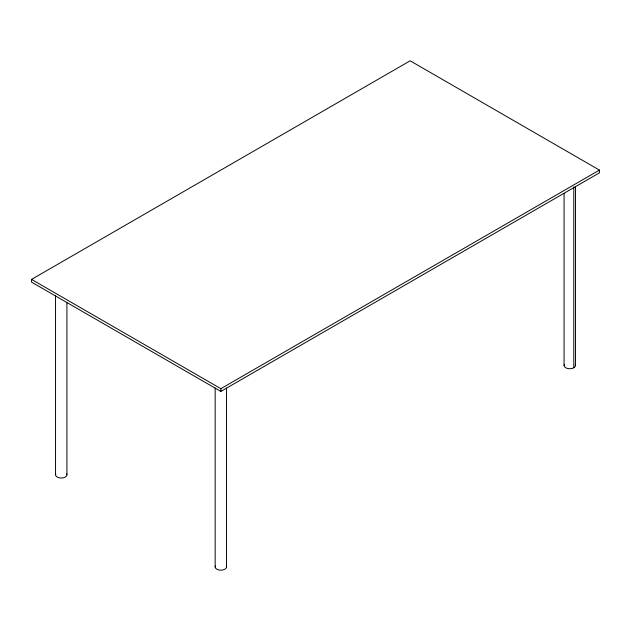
<?xml version="1.0" encoding="UTF-8"?>
<svg xmlns="http://www.w3.org/2000/svg" width="631" height="631" viewBox="0 0 631 631"><rect width="100%" height="100%" fill="white"/><g stroke="black" fill="none" stroke-linecap="round" stroke-linejoin="round"><path stroke-width="0.95" d="M31.55 279.391L410.15 60.805L599.45 170.102L599.45 172.831L220.85 391.417L31.55 282.12L31.55 279.391L220.85 388.68L599.45 170.102M575.464 186.587L575.464 365.459M573.792 186.95L573.792 367.778M564.082 193.472L564.082 365.459M226.537 388.041L226.537 566.906M220.85 388.68L220.85 391.417M215.163 388.041L215.163 566.906M66.918 302.762L66.918 474.749M55.536 295.884L55.536 474.749M226.348 566.054A5.687 3.281 0 0 1 220.85 570.195A5.687 3.281 0 0 1 215.352 566.054M66.72 473.905A5.687 3.281 0 0 1 61.231 478.038A5.687 3.281 0 0 1 55.733 473.905M575.267 364.608A5.687 3.281 0 0 1 569.769 368.741A5.687 3.281 0 0 1 564.28 364.608"/></g></svg>
